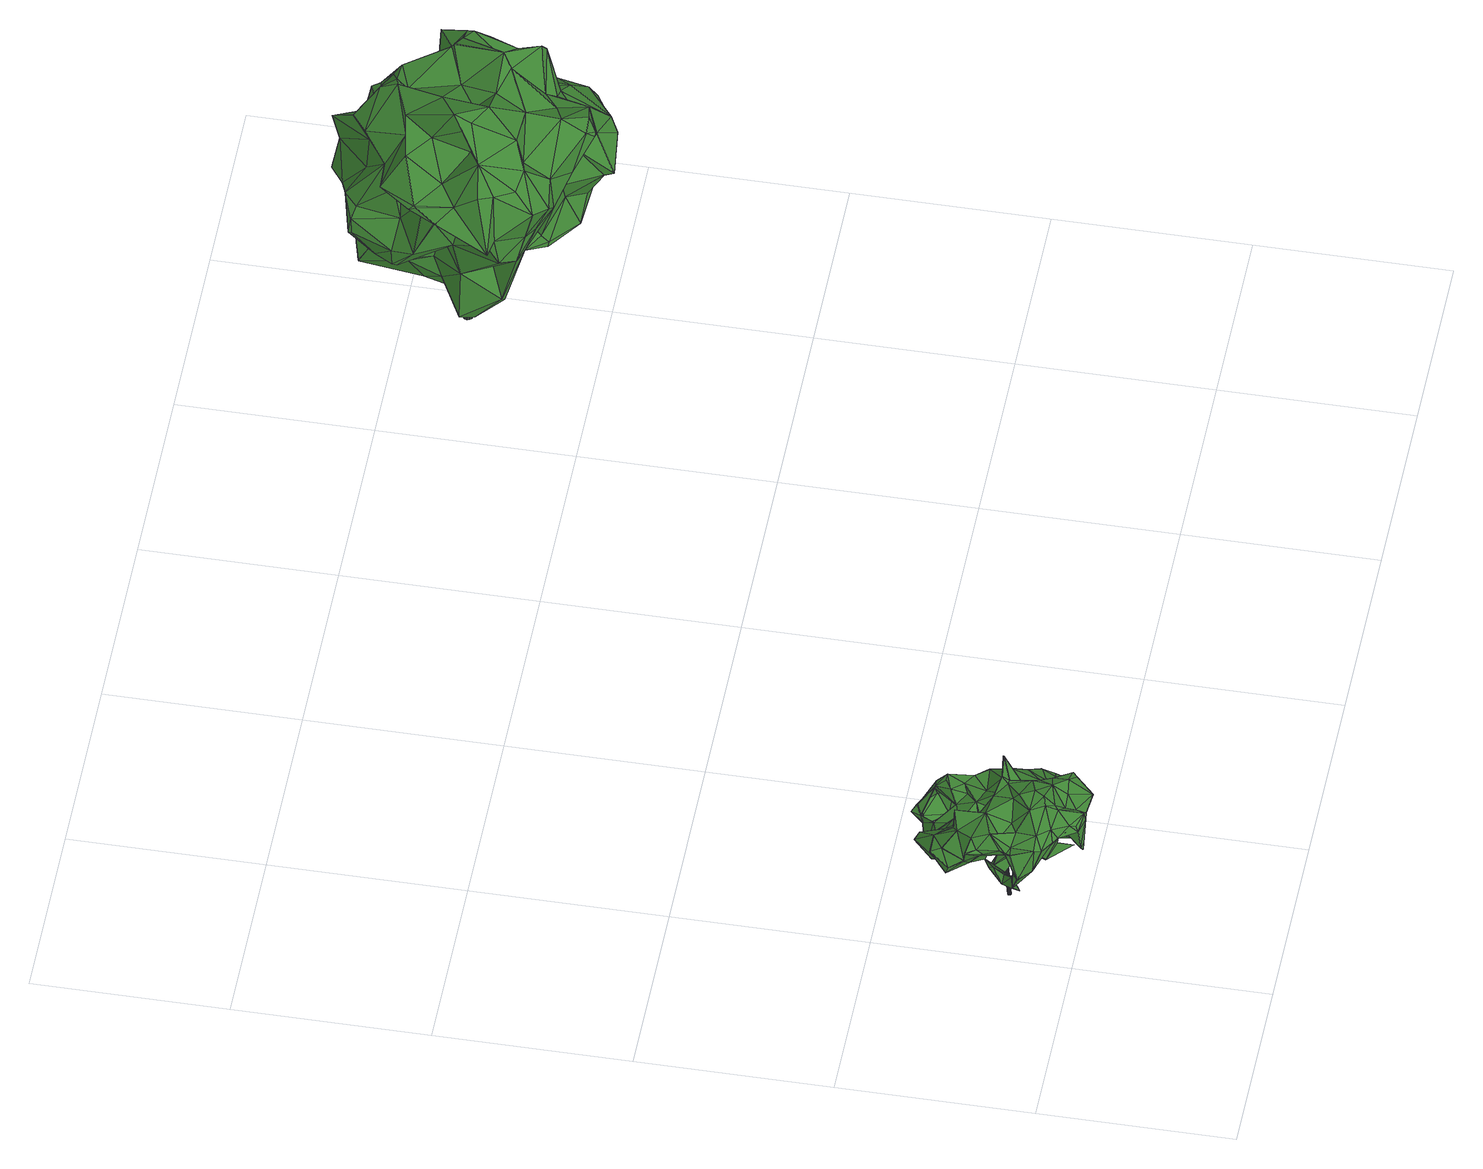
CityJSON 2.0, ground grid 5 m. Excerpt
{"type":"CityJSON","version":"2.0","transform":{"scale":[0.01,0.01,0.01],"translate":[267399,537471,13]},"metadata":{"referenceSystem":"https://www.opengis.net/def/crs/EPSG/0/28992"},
"CityObjects":{
"tree1":{"type":"SolitaryVegetationObject","attributes":{"gtid":658,"crown_width_m":4.13,"crown_median_z":15.5,"crown_r50_m":0.188,"crown_porosity":0.922,"trunk_H_m":2.29,"trunk_DBH_m":0.0851,"trunk_radius_m":0.0426,"trunk_base_height_m":13.21,"original_gtid":"660"},"geometry":[{"type":"Solid","lod":"3","boundaries":[[[[0,1,2]],[[3,4,5]],[[3,5,6]],[[7,8,9]],[[10,11,12]],[[13,14,15]],[[16,17,18]],[[19,20,21]],[[22,23,24]],[[25,26,27]],[[23,28,27]],[[29,30,31]],[[32,31,30]],[[25,33,34]],[[35,36,37]],[[38,39,40]],[[41,42,43]],[[44,45,46]],[[47,48,49]],[[40,49,48]],[[25,34,50]],[[47,51,52]],[[53,54,55]],[[56,57,58]],[[59,60,61]],[[43,42,62]],[[63,64,65]],[[66,67,7]],[[66,7,62]],[[68,69,70]],[[6,71,72]],[[73,74,72]],[[75,76,77]],[[78,77,76]],[[79,80,81]],[[82,83,84]],[[85,86,87]],[[17,88,52]],[[89,90,79]],[[91,92,93]],[[74,6,72]],[[94,5,4]],[[4,95,66]],[[96,75,97]],[[96,97,98]],[[99,95,4]],[[18,17,51]],[[52,51,17]],[[99,66,95]],[[100,101,102]],[[103,104,45]],[[9,104,103]],[[105,106,107]],[[64,108,65]],[[109,110,33]],[[34,33,110]],[[16,111,17]],[[112,113,114]],[[83,115,84]],[[116,94,62]],[[116,62,117]],[[73,90,89]],[[101,118,11]],[[119,120,121]],[[18,51,122]],[[123,108,64]],[[44,124,125]],[[116,41,126]],[[127,92,91]],[[122,78,18]],[[128,129,53]],[[117,41,116]],[[6,5,71]],[[56,130,131]],[[132,71,5]],[[67,66,99]],[[47,52,133]],[[134,135,136]],[[15,115,83]],[[82,92,13]],[[127,13,92]],[[137,98,32]],[[17,111,88]],[[78,76,18]],[[23,16,28]],[[138,139,133]],[[140,141,59]],[[142,143,119]],[[144,47,138]],[[88,134,136]],[[88,145,52]],[[136,145,88]],[[146,147,113]],[[60,140,61]],[[138,47,139]],[[148,149,150]],[[19,135,151]],[[152,19,151]],[[148,150,153]],[[154,155,156]],[[157,143,142]],[[158,91,159]],[[160,161,91]],[[159,91,161]],[[25,19,26]],[[162,87,86]],[[159,163,158]],[[52,145,133]],[[164,165,166]],[[167,128,168]],[[109,168,152]],[[70,69,169]],[[170,171,172]],[[15,83,13]],[[82,13,83]],[[169,20,137]],[[7,173,62]],[[115,174,74]],[[175,59,141]],[[175,141,30]],[[141,176,32]],[[177,57,131]],[[56,131,57]],[[178,179,180]],[[162,86,80]],[[85,80,86]],[[107,8,181]],[[182,102,101]],[[13,183,14]],[[53,184,128]],[[150,149,0]],[[185,186,187]],[[125,124,188]],[[189,59,190]],[[107,181,191]],[[67,191,181]],[[192,68,70]],[[117,42,41]],[[98,193,194]],[[195,58,196]],[[197,198,199]],[[135,200,133]],[[201,193,98]],[[202,84,203]],[[202,82,84]],[[204,205,206]],[[196,207,142]],[[187,208,209]],[[210,173,7]],[[58,57,207]],[[99,191,67]],[[72,211,73]],[[32,98,97]],[[194,96,98]],[[194,193,170]],[[205,158,212]],[[44,213,45]],[[59,45,213]],[[214,215,163]],[[73,89,74]],[[93,192,70]],[[162,65,87]],[[216,151,134]],[[133,139,47]],[[58,217,56]],[[27,28,96]],[[199,218,35]],[[215,35,218]],[[113,182,219]],[[157,10,143]],[[220,211,64]],[[33,96,194]],[[55,54,221]],[[140,59,61]],[[199,222,218]],[[77,122,223]],[[77,78,122]],[[224,77,223]],[[225,169,144]],[[138,225,144]],[[226,227,155]],[[169,69,144]],[[228,22,24]],[[228,24,27]],[[229,160,230]],[[134,151,135]],[[231,232,158]],[[68,233,38]],[[40,68,38]],[[56,217,59]],[[234,2,185]],[[73,211,220]],[[150,2,234]],[[126,178,235]],[[195,235,178]],[[59,236,60]],[[217,60,236]],[[217,236,59]],[[237,50,238]],[[115,239,174]],[[240,239,115]],[[66,62,94]],[[66,94,4]],[[241,124,242]],[[132,5,94]],[[186,175,243]],[[128,244,245]],[[14,240,15]],[[184,53,246]],[[184,246,152]],[[36,161,37]],[[211,235,195]],[[212,124,241]],[[212,188,124]],[[100,247,101]],[[44,154,248]],[[249,250,177]],[[178,126,179]],[[107,183,251]],[[12,11,118]],[[106,1,46]],[[65,108,252]],[[65,252,87]],[[59,187,45]],[[38,253,80]],[[144,69,48]],[[44,125,154]],[[204,158,205]],[[140,10,12]],[[101,219,182]],[[146,113,112]],[[250,87,252]],[[254,239,240]],[[255,256,195]],[[58,195,256]],[[58,256,255]],[[192,202,203]],[[8,67,181]],[[255,217,58]],[[60,217,255]],[[71,235,211]],[[72,71,211]],[[257,55,258]],[[259,155,154]],[[180,147,43]],[[100,147,180]],[[208,260,261]],[[153,261,260]],[[137,175,30]],[[185,45,243]],[[8,106,104]],[[80,39,38]],[[215,218,125]],[[211,195,64]],[[112,114,262]],[[261,156,208]],[[23,263,237]],[[192,264,233]],[[252,108,121]],[[62,42,117]],[[203,84,265]],[[235,132,126]],[[8,107,106]],[[6,74,174]],[[8,104,9]],[[241,242,251]],[[193,266,170]],[[194,170,33]],[[32,176,175]],[[32,175,137]],[[175,187,59]],[[100,267,268]],[[103,268,267]],[[222,198,269]],[[199,35,37]],[[103,267,9]],[[222,259,154]],[[152,246,19]],[[270,262,114]],[[120,177,250]],[[215,125,188]],[[221,54,161]],[[88,111,271]],[[152,151,109]],[[265,272,203]],[[30,169,137]],[[180,173,210]],[[130,31,273]],[[186,274,148]],[[141,32,30]],[[208,186,260]],[[103,247,268]],[[223,122,275]],[[223,275,40]],[[105,242,0]],[[1,0,242]],[[1,242,124]],[[238,50,34]],[[143,10,179]],[[107,191,183]],[[174,239,3]],[[144,48,47]],[[265,84,81]],[[146,112,119]],[[265,81,253]],[[125,218,154]],[[55,246,53]],[[154,218,222]],[[7,67,8]],[[186,148,260]],[[148,153,260]],[[26,133,276]],[[131,249,177]],[[51,275,122]],[[190,166,277]],[[249,85,87]],[[131,130,278]],[[187,243,45]],[[103,243,247]],[[13,127,231]],[[49,40,275]],[[220,79,90]],[[192,233,68]],[[201,167,193]],[[266,193,167]],[[93,277,91]],[[160,91,277]],[[267,279,9]],[[104,46,45]],[[64,195,123]],[[207,280,142]],[[105,251,242]],[[254,240,14]],[[0,2,150]],[[254,99,4]],[[140,60,10]],[[245,222,129]],[[245,129,128]],[[209,156,155]],[[209,155,227]],[[54,53,129]],[[261,153,281]],[[214,163,159]],[[204,231,158]],[[69,40,48]],[[69,68,40]],[[93,202,192]],[[26,19,21]],[[26,21,138]],[[262,270,282]],[[258,230,283]],[[160,283,230]],[[245,259,222]],[[272,284,203]],[[248,185,187]],[[185,274,186]],[[159,35,214]],[[161,35,159]],[[46,1,124]],[[46,124,44]],[[62,173,43]],[[128,184,168]],[[152,168,184]],[[140,12,141]],[[98,137,20]],[[98,20,201]],[[277,189,190]],[[156,248,154]],[[195,196,123]],[[170,172,33]],[[153,150,234]],[[162,80,79]],[[255,195,178]],[[85,249,223]],[[224,223,249]],[[249,278,224]],[[130,224,278]],[[273,31,32]],[[158,232,91]],[[115,15,240]],[[207,57,177]],[[231,183,13]],[[135,285,136]],[[56,70,29]],[[268,247,100]],[[220,90,73]],[[274,103,45]],[[165,164,226]],[[81,84,115]],[[71,132,235]],[[94,116,132]],[[161,36,35]],[[105,107,251]],[[104,106,46]],[[0,106,105]],[[149,106,0]],[[40,39,223]],[[85,223,39]],[[45,106,274]],[[274,106,149]],[[148,274,149]],[[187,175,208]],[[175,186,208]],[[250,252,121]],[[55,221,258]],[[56,59,70]],[[161,160,229]],[[161,229,221]],[[20,226,286]],[[20,165,226]],[[167,244,128]],[[244,167,201]],[[20,286,201]],[[274,243,103]],[[185,243,274]],[[203,284,192]],[[156,209,208]],[[189,70,59]],[[210,7,279]],[[4,3,254]],[[135,19,200]],[[213,164,59]],[[227,164,213]],[[93,189,277]],[[70,189,93]],[[25,27,33]],[[27,96,33]],[[81,80,253]],[[59,164,190]],[[248,209,44]],[[175,176,118]],[[187,209,248]],[[14,183,191]],[[142,123,196]],[[276,228,26]],[[85,39,80]],[[170,266,171]],[[136,285,133]],[[249,87,250]],[[229,230,221]],[[192,284,264]],[[258,221,230]],[[130,56,31]],[[29,31,56]],[[131,278,249]],[[35,215,214]],[[164,166,190]],[[287,179,126]],[[200,50,237]],[[130,288,224]],[[130,273,288]],[[77,224,288]],[[77,288,75]],[[277,166,283]],[[165,283,166]],[[45,185,106]],[[133,200,276]],[[219,289,112]],[[138,133,26]],[[32,97,273]],[[27,26,228]],[[276,22,228]],[[200,19,50]],[[25,50,19]],[[178,210,255]],[[255,210,60]],[[210,279,60]],[[199,198,222]],[[146,287,147]],[[257,246,55]],[[238,23,237]],[[216,111,23]],[[23,238,216]],[[16,23,111]],[[151,216,110]],[[24,23,27]],[[238,110,216]],[[151,110,109]],[[34,110,238]],[[132,290,126]],[[288,273,97]],[[18,28,16]],[[186,243,187]],[[213,44,227]],[[115,74,89]],[[81,115,89]],[[244,286,226]],[[212,241,206]],[[205,212,206]],[[257,19,246]],[[281,234,248]],[[234,185,248]],[[261,281,156]],[[248,156,281]],[[19,257,20]],[[244,201,286]],[[165,20,257]],[[30,29,169]],[[169,29,70]],[[22,276,263]],[[227,226,164]],[[54,37,161]],[[197,37,54]],[[265,284,272]],[[253,38,284]],[[277,283,160]],[[257,258,165]],[[215,188,163]],[[258,283,165]],[[123,121,108]],[[120,280,177]],[[157,11,10]],[[280,207,177]],[[123,119,121]],[[123,142,119]],[[267,180,279]],[[100,180,267]],[[196,58,207]],[[10,60,180]],[[178,180,210]],[[279,180,60]],[[199,37,197]],[[9,279,7]],[[127,91,232]],[[231,127,232]],[[254,191,99]],[[14,191,254]],[[47,275,51]],[[49,275,47]],[[120,119,112]],[[112,280,120]],[[79,81,89]],[[28,18,76]],[[96,28,76]],[[96,76,75]],[[288,97,75]],[[63,220,64]],[[180,43,173]],[[126,290,116]],[[132,116,290]],[[263,276,291]],[[263,291,237]],[[220,63,79]],[[162,79,63]],[[251,206,241]],[[204,206,251]],[[63,65,162]],[[109,33,172]],[[168,109,171]],[[109,172,171]],[[167,171,266]],[[168,171,167]],[[202,92,82]],[[202,93,92]],[[209,227,44]],[[23,22,263]],[[245,244,259]],[[292,259,244]],[[141,12,118]],[[10,180,179]],[[43,147,287]],[[174,3,6]],[[292,244,226]],[[264,284,233]],[[38,233,284]],[[118,176,141]],[[292,155,259]],[[226,155,292]],[[175,118,243]],[[247,243,118]],[[247,118,101]],[[204,251,183]],[[183,231,204]],[[135,133,285]],[[185,2,106]],[[106,2,1]],[[265,253,284]],[[250,121,120]],[[200,291,276]],[[237,291,200]],[[88,271,134]],[[134,271,216]],[[111,216,271]],[[182,113,147]],[[102,182,147]],[[102,147,100]],[[3,239,254]],[[43,287,41]],[[126,41,287]],[[119,143,146]],[[11,112,289]],[[212,163,188]],[[158,163,212]],[[129,222,269]],[[138,21,225]],[[169,225,21]],[[169,21,20]],[[54,198,197]],[[54,129,198]],[[129,269,198]],[[133,145,136]],[[157,280,112]],[[280,157,142]],[[157,112,11]],[[153,293,281]],[[234,281,293]],[[234,293,153]],[[11,289,101]],[[219,101,289]],[[113,219,282]],[[112,282,219]],[[112,262,282]],[[113,282,114]],[[270,114,282]],[[287,146,179]],[[143,179,146]],[[294,295,296]],[[294,296,297]],[[297,296,298]],[[297,298,299]],[[296,295,300]],[[296,300,298]],[[298,300,301]],[[298,301,299]],[[300,295,302]],[[300,302,301]],[[302,295,303]],[[302,303,301]],[[301,303,304]],[[301,304,299]],[[303,295,305]],[[303,305,304]],[[304,305,306]],[[304,306,299]],[[305,295,307]],[[305,307,306]],[[306,307,308]],[[306,308,299]],[[307,295,309]],[[307,309,308]],[[308,309,310]],[[308,310,299]],[[309,295,311]],[[309,311,310]],[[310,311,312]],[[310,312,299]],[[311,295,313]],[[311,313,312]],[[312,313,314]],[[312,314,299]],[[313,295,315]],[[313,315,314]],[[314,315,316]],[[314,316,299]],[[315,295,317]],[[315,317,316]],[[316,317,318]],[[316,318,299]],[[317,295,319]],[[317,319,318]],[[318,319,320]],[[318,320,299]],[[319,295,321]],[[319,321,320]],[[320,321,322]],[[320,322,299]],[[321,295,323]],[[321,323,322]],[[322,323,324]],[[322,324,299]],[[323,295,325]],[[323,325,324]],[[324,325,326]],[[324,326,299]],[[325,295,327]],[[325,327,326]],[[326,327,328]],[[326,328,299]],[[327,295,329]],[[327,329,328]],[[328,329,330]],[[328,330,299]],[[329,295,331]],[[329,331,330]],[[330,331,332]],[[330,332,299]],[[331,295,333]],[[331,333,332]],[[332,333,334]],[[332,334,299]],[[333,295,335]],[[333,335,334]],[[334,335,336]],[[334,336,299]],[[335,295,337]],[[335,337,336]],[[336,337,338]],[[336,338,299]],[[337,295,339]],[[337,339,338]],[[338,339,340]],[[338,340,299]],[[339,295,341]],[[339,341,340]],[[340,341,342]],[[340,342,299]],[[341,295,294]],[[341,294,342]],[[342,294,297]],[[342,297,299]]]]}]},
"tree2":{"type":"SolitaryVegetationObject","attributes":{"gtid":457,"crown_width_m":6.66,"crown_median_z":18.39,"crown_r50_m":0.26,"crown_porosity":0.902,"trunk_H_m":5.17,"trunk_DBH_m":0.254,"trunk_radius_m":0.127,"trunk_base_height_m":13.22,"original_gtid":"459"},"geometry":[{"type":"Solid","lod":"3","boundaries":[[[[343,344,345]],[[346,347,348]],[[349,350,351]],[[352,353,354]],[[352,354,355]],[[356,357,358]],[[359,360,361]],[[362,363,364]],[[365,366,367]],[[368,369,370]],[[371,372,373]],[[374,375,376]],[[366,372,377]],[[369,378,370]],[[379,380,381]],[[369,382,378]],[[383,343,345]],[[383,384,343]],[[385,386,387]],[[388,389,390]],[[391,392,393]],[[391,393,394]],[[366,395,396]],[[373,397,371]],[[398,373,372]],[[399,400,401]],[[402,403,404]],[[364,363,405]],[[406,407,408]],[[348,347,409]],[[410,409,347]],[[411,412,413]],[[414,363,362]],[[415,416,367]],[[417,418,379]],[[417,389,418]],[[399,419,400]],[[420,415,421]],[[422,423,414]],[[362,422,414]],[[424,425,426]],[[382,356,378]],[[427,428,429]],[[430,355,395]],[[372,371,377]],[[387,431,432]],[[407,406,433]],[[434,343,384]],[[401,435,399]],[[436,437,359]],[[438,391,439]],[[418,440,441]],[[442,443,444]],[[360,445,446]],[[346,447,448]],[[359,361,436]],[[449,450,451]],[[446,428,452]],[[453,454,426]],[[455,368,456]],[[361,439,394]],[[386,349,457]],[[403,344,458]],[[403,458,459]],[[358,460,356]],[[409,461,458]],[[452,462,446]],[[383,463,464]],[[465,463,383]],[[350,349,386]],[[381,466,467]],[[374,347,448]],[[433,406,468]],[[447,469,470]],[[471,442,472]],[[473,471,472]],[[394,436,361]],[[474,470,475]],[[469,476,475]],[[469,475,470]],[[355,430,352]],[[476,350,475]],[[476,351,350]],[[434,477,348]],[[478,392,479]],[[480,481,478]],[[482,432,480]],[[483,455,484]],[[446,445,428]],[[485,486,487]],[[485,487,474]],[[488,380,421]],[[453,364,489]],[[384,490,477]],[[380,466,381]],[[372,491,398]],[[492,493,462]],[[494,495,355]],[[388,418,389]],[[388,496,418]],[[430,497,352]],[[498,499,410]],[[349,351,427]],[[438,479,391]],[[425,439,411]],[[500,377,371]],[[490,464,501]],[[387,432,482]],[[482,486,485]],[[385,482,485]],[[404,459,378]],[[366,502,367]],[[396,502,366]],[[503,504,501]],[[392,480,432]],[[425,424,439]],[[505,399,424]],[[409,458,344]],[[381,449,388]],[[361,506,439]],[[507,508,376]],[[388,508,507]],[[411,439,506]],[[455,483,368]],[[509,510,407]],[[407,510,408]],[[398,511,373]],[[512,513,514]],[[512,514,515]],[[474,487,470]],[[406,400,468]],[[406,401,400]],[[396,421,502]],[[516,416,415]],[[430,514,497]],[[374,498,410]],[[479,408,478]],[[490,384,383]],[[442,471,443]],[[406,517,401]],[[403,345,344]],[[518,433,468]],[[434,344,343]],[[507,440,496]],[[507,482,440]],[[348,409,434]],[[519,429,520]],[[485,474,475]],[[411,360,521]],[[385,387,482]],[[440,418,496]],[[476,504,351]],[[349,519,457]],[[522,445,360]],[[492,523,493]],[[524,483,484]],[[456,368,443]],[[451,525,508]],[[442,526,472]],[[442,444,526]],[[437,431,387]],[[423,422,523]],[[519,520,387]],[[477,501,527]],[[367,502,415]],[[382,528,357]],[[484,473,529]],[[484,471,473]],[[374,376,498]],[[466,380,494]],[[530,504,476]],[[531,532,533]],[[500,514,430]],[[515,514,500]],[[348,527,346]],[[477,527,348]],[[404,378,356]],[[455,456,534]],[[455,534,484]],[[509,416,510]],[[351,504,535]],[[536,528,512]],[[459,526,370]],[[505,537,511]],[[405,363,532]],[[536,532,363]],[[430,395,377]],[[538,539,465]],[[540,353,529]],[[540,529,541]],[[531,397,532]],[[507,486,482]],[[542,421,380]],[[452,535,503]],[[487,486,507]],[[541,498,525]],[[498,541,499]],[[427,351,535]],[[507,496,388]],[[410,499,472]],[[473,472,499]],[[522,520,543]],[[522,437,520]],[[421,415,502]],[[349,429,519]],[[427,429,349]],[[483,497,514]],[[368,526,444]],[[368,444,443]],[[488,396,544]],[[429,428,520]],[[532,545,489]],[[532,489,405]],[[424,435,546]],[[500,547,515]],[[494,488,495]],[[367,407,433]],[[478,408,510]],[[367,518,365]],[[548,423,549]],[[460,550,356]],[[356,382,357]],[[488,494,380]],[[551,552,368]],[[399,435,424]],[[532,536,553]],[[439,391,394]],[[518,468,400]],[[367,433,518]],[[400,419,518]],[[482,516,554]],[[482,480,516]],[[508,449,451]],[[501,555,490]],[[387,520,437]],[[516,480,416]],[[514,513,483]],[[490,383,464]],[[355,544,395]],[[495,544,355]],[[479,392,391]],[[503,535,504]],[[551,528,552]],[[458,461,459]],[[360,493,556]],[[422,556,493]],[[538,465,549]],[[503,557,452]],[[550,548,549]],[[550,549,465]],[[510,416,480]],[[396,488,421]],[[392,478,481]],[[515,532,553]],[[388,449,508]],[[381,388,390]],[[508,525,498]],[[508,498,376]],[[423,558,414]],[[516,441,440]],[[354,559,494]],[[354,353,559]],[[364,453,412]],[[413,412,453]],[[459,461,526]],[[472,526,461]],[[424,560,505]],[[410,347,374]],[[510,480,478]],[[495,488,544]],[[437,522,359]],[[364,412,362]],[[438,517,479]],[[361,360,411]],[[462,360,446]],[[505,426,454]],[[560,426,505]],[[491,419,399]],[[357,558,358]],[[440,482,554]],[[424,426,560]],[[423,548,558]],[[492,557,539]],[[432,431,392]],[[422,493,523]],[[399,505,561]],[[352,524,353]],[[484,353,524]],[[365,518,419]],[[557,464,463]],[[360,359,522]],[[424,546,439]],[[460,358,558]],[[460,558,548]],[[528,536,562]],[[528,562,357]],[[430,377,500]],[[541,529,473]],[[392,481,480]],[[370,378,459]],[[384,477,434]],[[409,410,461]],[[472,461,410]],[[344,434,409]],[[346,501,530]],[[555,477,490]],[[501,477,555]],[[346,527,501]],[[382,369,528]],[[542,420,421]],[[379,420,542]],[[390,389,417]],[[373,537,397]],[[532,397,537]],[[542,380,379]],[[370,526,368]],[[512,553,536]],[[475,386,485]],[[512,515,553]],[[485,386,385]],[[350,386,475]],[[387,386,457]],[[387,457,519]],[[414,558,357]],[[369,552,528]],[[368,552,369]],[[500,371,547]],[[371,397,547]],[[451,450,525]],[[450,467,563]],[[466,494,559]],[[402,345,403]],[[381,467,449]],[[365,419,564]],[[372,564,491]],[[565,491,564]],[[414,562,363]],[[357,562,414]],[[536,363,562]],[[365,564,366]],[[372,366,564]],[[428,427,535]],[[428,535,452]],[[523,549,423]],[[538,549,523]],[[532,515,533]],[[531,533,547]],[[425,411,413]],[[547,533,515]],[[354,494,355]],[[412,411,521]],[[412,521,362]],[[422,362,521]],[[546,435,517]],[[435,401,517]],[[546,517,438]],[[521,360,422]],[[422,360,556]],[[366,377,395]],[[530,476,566]],[[512,551,513]],[[513,551,483]],[[492,539,538]],[[483,551,368]],[[503,501,464]],[[503,464,557]],[[551,512,528]],[[449,467,450]],[[541,473,499]],[[405,489,364]],[[453,489,454]],[[454,489,545]],[[448,347,346]],[[504,530,501]],[[462,452,492]],[[450,563,541]],[[541,525,450]],[[492,452,557]],[[548,550,460]],[[356,550,345]],[[383,345,550]],[[383,550,465]],[[402,404,356]],[[459,404,403]],[[402,356,345]],[[447,470,375]],[[374,448,375]],[[448,447,375]],[[390,417,381]],[[379,381,417]],[[487,375,470]],[[487,376,375]],[[447,346,566]],[[530,566,346]],[[469,447,566]],[[469,566,476]],[[428,445,520]],[[543,520,445]],[[522,543,445]],[[541,563,540]],[[523,492,538]],[[440,554,516]],[[411,506,361]],[[462,493,360]],[[392,431,393]],[[524,352,497]],[[524,497,483]],[[511,398,561]],[[491,399,561]],[[491,561,398]],[[396,395,544]],[[467,466,559]],[[565,419,491]],[[565,564,419]],[[511,561,505]],[[511,537,373]],[[532,537,545]],[[484,529,353]],[[439,546,438]],[[408,479,517]],[[408,517,406]],[[531,547,397]],[[507,567,487]],[[487,567,376]],[[507,376,567]],[[453,426,413]],[[425,413,426]],[[407,367,509]],[[416,509,367]],[[454,545,537]],[[454,537,505]],[[540,559,353]],[[467,559,563]],[[563,559,540]],[[463,539,557]],[[463,465,539]],[[443,471,534]],[[443,534,456]],[[484,534,471]],[[394,393,436]],[[436,393,431]],[[436,431,437]],[[420,441,415]],[[516,415,441]],[[379,441,420]],[[418,441,379]],[[568,569,570]],[[568,570,571]],[[571,570,572]],[[571,572,573]],[[570,569,574]],[[570,574,572]],[[572,574,575]],[[572,575,573]],[[574,569,576]],[[574,576,575]],[[575,576,577]],[[575,577,573]],[[576,569,578]],[[576,578,577]],[[577,578,579]],[[577,579,573]],[[578,569,580]],[[578,580,579]],[[579,580,581]],[[579,581,573]],[[580,569,582]],[[580,582,581]],[[581,582,583]],[[581,583,573]],[[582,569,584]],[[582,584,583]],[[583,584,585]],[[583,585,573]],[[584,569,586]],[[584,586,585]],[[585,586,587]],[[585,587,573]],[[586,569,588]],[[586,588,587]],[[587,588,589]],[[587,589,573]],[[588,569,590]],[[588,590,589]],[[589,590,591]],[[589,591,573]],[[590,569,592]],[[590,592,591]],[[591,592,593]],[[591,593,573]],[[592,569,594]],[[592,594,593]],[[593,594,595]],[[593,595,573]],[[594,569,596]],[[594,596,595]],[[595,596,597]],[[595,597,573]],[[596,569,598]],[[596,598,597]],[[597,598,599]],[[597,599,573]],[[598,569,600]],[[598,600,599]],[[599,600,601]],[[599,601,573]],[[600,569,602]],[[600,602,601]],[[601,602,603]],[[601,603,573]],[[602,569,604]],[[602,604,603]],[[603,604,605]],[[603,605,573]],[[604,569,606]],[[604,606,605]],[[605,606,607]],[[605,607,573]],[[606,569,608]],[[606,608,607]],[[607,608,609]],[[607,609,573]],[[608,569,610]],[[608,610,609]],[[609,610,611]],[[609,611,573]],[[610,569,612]],[[610,612,611]],[[611,612,613]],[[611,613,573]],[[612,569,614]],[[612,614,613]],[[613,614,615]],[[613,615,573]],[[614,569,616]],[[614,616,615]],[[615,616,617]],[[615,617,573]],[[616,569,568]],[[616,568,617]],[[617,568,571]],[[617,571,573]]]]}]}
},
"vertices":[
[63,147,241],[65,148,242],[94,165,181],[243,33,327],[215,8,348],[243,8,321],[300,1,330],[189,49,301],[143,74,305],[175,127,274],[260,100,222],[238,126,155],[218,127,186],[161,133,391],[176,98,397],[202,105,403],[356,368,138],[377,402,184],[406,356,166],[246,387,215],[231,322,239],[294,340,239],[370,361,193],[355,368,139],[355,343,169],[269,337,169],[294,340,237],[311,323,172],[356,367,138],[281,249,256],[248,268,230],[282,249,255],[250,268,229],[267,338,123],[268,395,139],[62,279,289],[86,338,296],[86,339,297],[339,214,343],[359,225,282],[374,271,294],[226,12,231],[206,10,230],[239,41,229],[120,224,283],[162,166,251],[112,171,298],[351,371,282],[355,305,285],[356,305,284],[280,419,177],[400,348,222],[372,402,233],[154,419,243],[130,366,293],[174,409,252],[279,199,282],[313,161,282],[312,159,283],[213,198,269],[227,115,280],[205,157,236],[193,13,248],[389,109,281],[392,71,275],[411,114,270],[182,17,315],[153,62,313],[311,227,336],[310,267,283],[278,229,316],[300,0,328],[342,48,340],[359,61,337],[319,65,351],[337,304,182],[356,341,168],[385,289,180],[406,295,167],[349,126,308],[364,175,320],[305,135,351],[204,167,397],[218,130,403],[268,145,385],[416,167,265],[419,151,272],[429,141,258],[332,440,185],[322,105,346],[340,102,328],[160,242,363],[206,182,378],[221,234,362],[233,7,309],[186,22,330],[311,321,171],[295,292,243],[254,301,197],[179,37,335],[221,114,181],[237,127,154],[237,125,155],[192,150,226],[152,131,268],[94,115,247],[96,115,246],[105,95,309],[390,85,243],[224,399,138],[268,396,138],[332,427,142],[301,92,144],[299,90,144],[337,56,105],[278,97,368],[226,11,232],[206,8,230],[239,205,190],[348,125,191],[349,126,190],[350,118,219],[408,312,198],[377,73,234],[69,178,319],[70,245,303],[280,44,225],[163,179,337],[130,371,209],[118,359,222],[302,242,264],[326,184,288],[283,22,301],[336,398,250],[301,453,187],[284,426,195],[312,441,202],[244,275,230],[317,358,267],[338,373,272],[213,148,226],[240,205,191],[348,117,219],[286,86,178],[332,325,276],[344,403,235],[287,86,176],[285,85,177],[130,153,135],[94,164,180],[93,165,180],[278,420,177],[213,405,155],[147,200,134],[103,272,241],[148,267,265],[140,242,222],[286,87,177],[90,220,364],[82,265,351],[164,320,355],[114,305,337],[412,148,278],[52,247,342],[188,267,292],[211,332,273],[188,280,298],[178,333,158],[181,354,159],[284,288,267],[229,326,139],[204,325,138],[229,328,139],[239,42,231],[280,60,341],[238,206,191],[240,206,190],[335,150,232],[293,47,293],[281,46,225],[260,99,223],[142,74,307],[263,111,118],[129,112,338],[177,387,205],[125,171,186],[157,197,161],[157,224,183],[51,230,330],[205,239,323],[189,267,294],[157,81,335],[271,222,383],[200,311,139],[265,311,174],[340,64,297],[359,114,288],[80,367,286],[80,366,284],[52,316,267],[285,425,194],[185,332,174],[255,204,378],[264,202,379],[103,171,311],[70,178,321],[68,166,321],[335,148,233],[160,235,175],[141,241,222],[254,49,302],[350,48,314],[52,188,350],[173,208,319],[33,272,344],[32,272,342],[304,420,142],[265,154,316],[61,279,287],[263,112,117],[381,66,310],[131,365,293],[58,323,241],[375,249,252],[374,249,251],[317,316,259],[175,299,268],[148,263,265],[361,335,207],[151,321,306],[153,322,306],[140,164,329],[128,202,317],[317,227,406],[125,172,185],[299,20,302],[204,167,303],[320,426,158],[304,419,143],[244,60,329],[205,78,373],[67,166,320],[64,147,243],[193,152,226],[145,358,217],[118,357,221],[191,388,215],[217,127,185],[140,240,222],[378,169,260],[349,135,222],[95,112,318],[410,114,268],[339,212,344],[202,70,362],[282,104,337],[338,102,326],[197,373,238],[179,347,270],[102,297,246],[149,200,135],[158,235,175],[337,55,104],[376,401,184],[317,226,407],[280,172,357],[200,312,137],[212,147,226],[216,126,186],[92,341,262],[337,54,105],[320,428,158],[265,202,378],[294,269,250],[125,170,185],[359,311,238],[344,402,234],[195,264,324],[359,225,280],[226,114,279],[347,126,191],[155,224,182],[336,55,105],[170,308,309],[317,225,405],[312,439,202],[195,339,250],[280,45,224],[345,274,248],[263,112,119],[280,45,226],[331,438,185],[131,295,273],[155,197,161],[229,195,21],[225,195,21],[229,196,21],[242,217,250],[242,218,250],[238,216,250],[228,197,21],[241,219,250],[228,198,21],[227,199,21],[240,220,250],[226,199,21],[239,220,250],[225,199,21],[237,220,250],[224,199,21],[236,220,250],[223,198,21],[235,220,250],[222,198,21],[235,219,250],[221,197,21],[234,218,250],[221,196,21],[234,217,250],[221,195,21],[234,216,250],[221,194,21],[234,215,251],[222,193,21],[234,214,251],[222,192,21],[235,213,251],[223,191,21],[236,212,251],[224,191,21],[237,212,251],[225,191,21],[238,212,251],[226,191,21],[239,212,250],[227,192,21],[240,213,250],[228,192,21],[241,214,250],[229,193,21],[242,214,250],[229,194,21],[242,215,250],
[2222,1599,570],[2176,1637,617],[2099,1521,605],[2211,1767,402],[2222,1789,520],[2264,1716,530],[2011,1836,192],[2126,1817,239],[2112,1740,239],[1935,2023,812],[2043,2030,751],[2018,2047,741],[1920,2063,793],[2018,1561,715],[1939,1616,743],[1967,1552,733],[1756,1724,274],[1799,1682,411],[1701,1721,331],[1756,1614,612],[1768,1678,723],[1700,1644,641],[1728,2088,564],[1772,2025,680],[1770,2122,564],[2035,1775,849],[2021,1754,811],[2131,1699,788],[1695,1959,797],[1653,2014,721],[1594,1921,731],[2208,1861,504],[2213,1884,429],[2199,1962,464],[1784,1975,778],[2058,1676,698],[2061,2141,440],[1987,2126,570],[2110,2103,543],[2008,1640,707],[2111,1507,539],[2228,1577,538],[2007,1862,375],[2030,1843,227],[1927,1864,296],[2081,2102,424],[2088,2168,441],[2090,2168,443],[1753,1880,330],[1764,1926,311],[1765,1874,294],[1687,1824,264],[1823,2082,733],[1873,2081,653],[1705,1871,706],[1591,1932,720],[1594,1922,561],[1627,1982,528],[1613,1978,498],[2062,1600,639],[2132,1652,637],[2079,1651,673],[1712,1689,703],[1660,2029,478],[1730,2091,470],[1736,2041,446],[2197,1775,606],[2229,1837,628],[1705,1685,468],[1724,1667,537],[1660,1720,500],[1823,1623,647],[1883,2150,478],[1858,2089,438],[2088,2168,443],[2061,2141,438],[1697,1973,575],[1935,2186,473],[1950,2169,563],[1838,1617,533],[1907,1583,592],[1667,1837,535],[1660,1722,499],[1626,1746,588],[2014,1705,272],[1945,1725,360],[1968,1774,282],[1912,2018,820],[1785,1857,291],[1852,1964,330],[1689,2101,511],[2265,1684,543],[1617,1966,492],[1710,1789,247],[1808,1818,263],[1745,1898,406],[1698,1823,404],[2001,2098,435],[1935,2183,472],[2157,1872,783],[2090,1886,824],[2101,1783,752],[1880,1747,407],[1868,1636,362],[2231,1822,389],[2214,1821,471],[2120,2079,538],[2102,2024,600],[2113,2049,546],[1977,1575,344],[1639,1729,596],[1579,1735,607],[2024,1897,867],[2025,1896,870],[1960,1859,203],[2143,1720,628],[2156,1691,755],[1968,1536,681],[2152,1761,667],[1870,1634,376],[2008,1522,492],[2086,1555,406],[2008,1497,502],[2062,2109,644],[2086,2081,614],[1684,2092,515],[2212,1827,317],[2196,1880,313],[2154,1887,785],[2192,1838,734],[2176,1957,753],[2161,1904,289],[2140,1866,250],[2197,1781,272],[2208,1628,514],[1765,2088,334],[1734,1961,391],[1893,2025,310],[1800,2017,325],[1953,1990,371],[2001,1876,752],[2077,1913,802],[2062,1923,344],[2075,1966,361],[2146,1931,335],[1910,2180,681],[1674,1738,713],[2131,1578,495],[1660,1906,686],[1962,1611,445],[1855,1651,412],[1953,2075,684],[1883,2122,722],[2069,2098,419],[1879,1939,787],[2140,1918,562],[2155,1904,680],[1784,1975,849],[2139,1683,414],[1850,2084,579],[2088,1559,386],[2118,1664,318],[1608,1871,661],[1767,1769,446],[2076,2015,404],[2129,2011,507],[1798,2073,429],[1765,2089,337],[1593,1916,727],[1862,1781,833],[1922,1829,757],[1872,1899,837],[1779,1853,878],[1914,2081,439],[1658,1987,465],[1702,2096,544],[1959,1858,200],[1947,1785,304],[1764,1647,530],[1804,1791,306],[1927,1613,521],[1982,2004,733],[2115,1959,561],[2136,1760,764],[2192,1685,518],[1933,1704,756],[2081,1947,725],[2186,1772,330],[1783,1813,749],[1705,1780,789],[1784,1819,823],[2091,1888,823],[2042,1660,310],[1809,1703,783],[1644,1830,692],[2006,1522,494],[2006,1521,492],[2063,2007,646],[2143,1955,656],[1963,2134,475],[1885,1835,351],[1881,2123,722],[1638,1770,738],[1736,1879,498],[1797,1912,768],[1959,1537,675],[1984,1578,587],[2039,1546,605],[1959,1781,782],[2020,1755,813],[1785,1811,848],[1933,2030,438],[2149,1612,518],[1855,1679,446],[2024,1566,404],[1944,1555,697],[2064,2086,657],[1662,1812,655],[1609,1874,662],[1827,1691,689],[2099,2024,601],[1714,1992,654],[1716,1975,651],[2195,1776,322],[2133,1932,434],[1938,1845,22],[1925,1845,22],[1937,1848,22],[1940,1843,539],[1940,1847,539],[1927,1844,539],[1936,1851,22],[1938,1850,539],[1934,1854,22],[1936,1852,539],[1931,1856,22],[1934,1854,539],[1928,1857,22],[1931,1856,539],[1925,1858,22],[1927,1856,539],[1922,1857,22],[1924,1856,539],[1919,1856,22],[1921,1855,539],[1916,1854,22],[1918,1853,539],[1914,1851,22],[1916,1850,539],[1913,1848,22],[1915,1847,539],[1912,1845,22],[1915,1844,539],[1913,1842,22],[1915,1840,539],[1914,1839,22],[1916,1837,539],[1916,1836,22],[1918,1835,539],[1919,1834,22],[1921,1833,539],[1922,1833,22],[1924,1831,539],[1925,1832,22],[1927,1831,539],[1928,1833,22],[1931,1831,539],[1931,1834,22],[1934,1832,539],[1934,1836,22],[1936,1834,539],[1936,1839,22],[1938,1837,539],[1937,1842,22],[1940,1840,539]
]}
